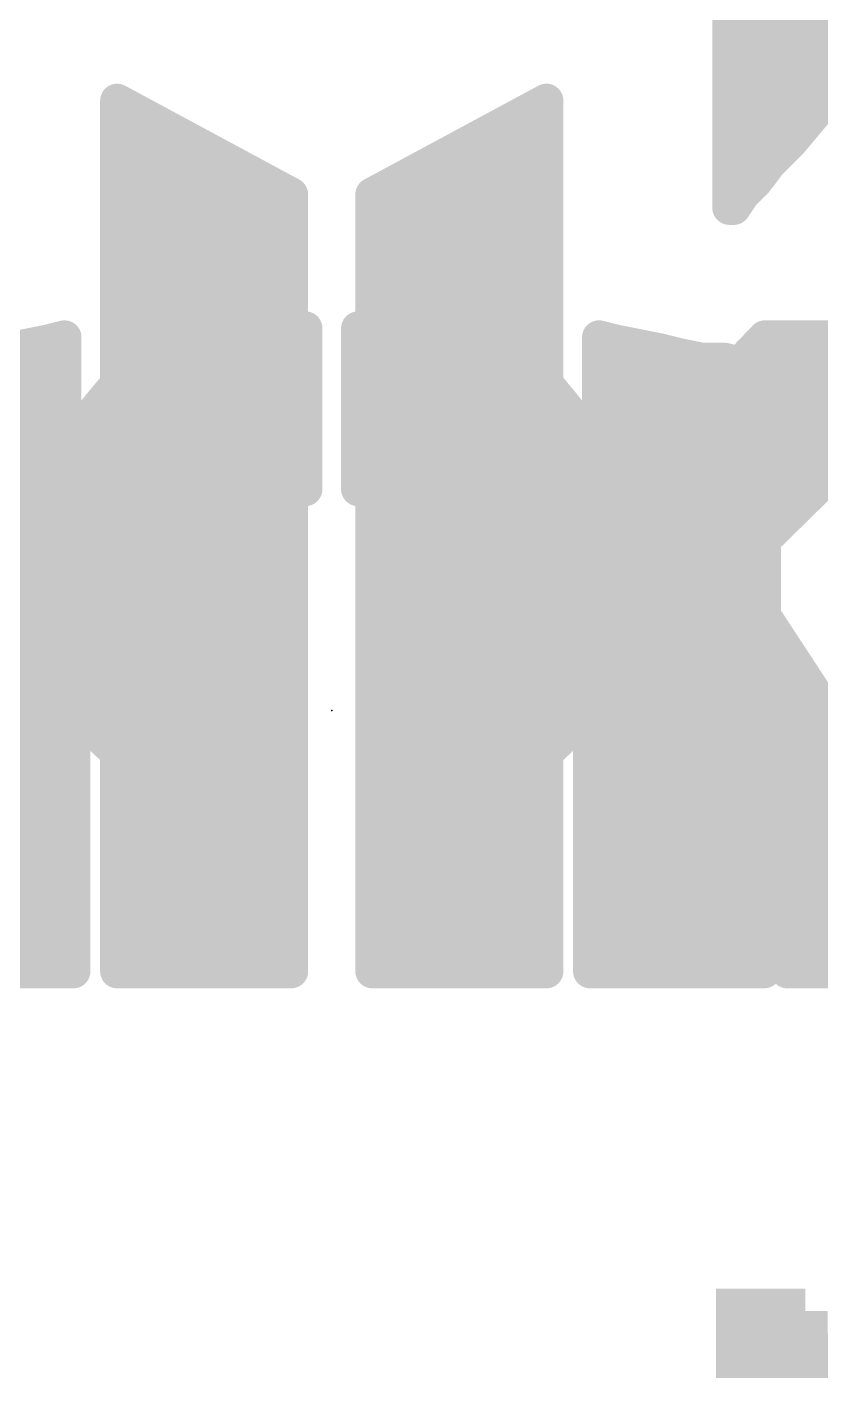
# Model space of a CAD drawing. Extents: x -34 to 73, y -13 to 26.
# Drawn here: x 12.017 to 13.796, y 19.759 to 22.785 of the extents above; entities that cross this region are included whole.
import ezdxf

# ---------------------------------------------------------------- set-up
doc = ezdxf.new("R2010")
doc.units = 0
for name, color, linetype in [('21', 41, 'CONTINUOUS'), ('22', 40, 'CONTINUOUS'), ('23', 53, 'CONTINUOUS'), ('24', 53, 'CONTINUOUS')]:
    doc.layers.add(name, color=color, linetype=linetype)

# ---------------------------------------------------------------- blocks, each defined once
blk = doc.blocks.new('RECT')
blk.add_solid([(-0.5, -0.5), (0.5, -0.5), (-0.5, 0.5), (0.5, 0.5)])

msp = doc.modelspace()

# ---------------------------------------------------------------- linework, layer by layer
at = {"layer": '21', "const_width": 0.0762}
for points in [[(13.591, 23.6594), (13.591, 22.3795)], [(13.591, 22.7838), (13.9554, 22.7838)], [(13.591, 22.7076), (13.8825, 22.7076)], [(13.591, 22.6314), (13.823, 22.6314)], [(13.781, 22.5894), (13.841, 22.6495)], [(12.791, 22.4094), (13.181, 22.6195)], [(13.181, 22.6195), (13.181, 21.5795)], [(13.731, 22.5295), (13.781, 22.5894)], [(13.0617, 22.5552), (13.181, 22.5552)], [(13.591, 22.5552), (13.7525, 22.5552)], [(13.681, 22.4794), (13.731, 22.5295)], [(12.9202, 22.479), (13.181, 22.479)], [(13.591, 22.479), (13.6807, 22.479)], [(13.651, 22.4395), (13.681, 22.4794)], [(13.621, 22.4094), (13.651, 22.4395)], [(12.791, 20.6695), (12.791, 22.4094)], [(12.791, 22.4028), (13.181, 22.4028)], [(13.591, 22.4028), (13.6166, 22.4028)], [(13.601, 22.3795), (13.621, 22.4094)], [(13.591, 22.3795), (13.601, 22.3795)], [(12.791, 22.3266), (13.181, 22.3266)], [(12.791, 22.2504), (13.181, 22.2504)], [(12.791, 22.1742), (13.181, 22.1742)], [(12.411, 22.0995), (12.481, 22.1195)], [(12.481, 22.1195), (12.621, 22.1195)], [(12.621, 22.1195), (12.631, 22.1095)], [(12.061, 22.0795), (12.101, 22.0894)], [(12.101, 22.0894), (12.101, 21.8194)], [(12.351, 22.0795), (12.411, 22.0995)], [(12.4067, 22.098), (12.641, 22.098)], [(12.631, 22.1095), (12.641, 22.1095)], [(12.641, 22.1095), (12.641, 21.7494)], [(12.791, 22.098), (13.181, 22.098)], [(13.181, 21.5795), (13.671, 22.0894)], [(14.131, 22.0894), (13.601, 21.5694)], [(13.671, 22.0894), (14.131, 22.0894)], [(11.961, 22.0595), (12.061, 22.0795)], [(12.281, 22.0395), (12.351, 22.0795)], [(11.7428, 22.0218), (12.101, 22.0218)], [(12.231, 21.9994), (12.281, 22.0395)], [(12.2589, 22.0218), (12.641, 22.0218)], [(12.791, 22.0218), (13.181, 22.0218)], [(13.606, 22.0218), (14.0621, 22.0218)], [(12.181, 21.9395), (12.231, 21.9994)], [(11.731, 21.9456), (12.101, 21.9456)], [(12.141, 21.8895), (12.181, 21.9395)], [(12.1861, 21.9456), (12.641, 21.9456)], [(12.791, 21.9456), (13.181, 21.9456)], [(13.5328, 21.9456), (13.9844, 21.9456)], [(12.101, 21.8194), (12.141, 21.8895)], [(11.731, 21.8694), (12.101, 21.8694)], [(12.1295, 21.8694), (12.641, 21.8694)], [(12.791, 21.8694), (13.181, 21.8694)], [(13.4596, 21.8694), (13.9067, 21.8694)], [(11.731, 21.7932), (12.641, 21.7932)], [(12.791, 21.7932), (13.181, 21.7932)], [(13.3864, 21.7932), (13.8291, 21.7932)], [(12.401, 21.7494), (12.321, 21.7294)], [(12.501, 21.7595), (12.401, 21.7494)], [(12.611, 21.7595), (12.501, 21.7595)], [(12.631, 21.7494), (12.611, 21.7595)], [(12.641, 21.7494), (12.631, 21.7494)], [(12.321, 21.7294), (12.251, 21.6895)], [(11.731, 21.717), (12.2992, 21.717)], [(12.251, 21.6895), (12.201, 21.6295)], [(12.791, 21.717), (13.181, 21.717)], [(13.3132, 21.717), (13.7514, 21.717)], [(11.731, 21.6408), (12.2105, 21.6408)], [(12.201, 21.6295), (12.161, 21.5595)], [(12.791, 21.6408), (13.181, 21.6408)], [(13.2399, 21.6408), (13.6737, 21.6408)], [(13.601, 21.5694), (14.191, 20.6695)], [(11.731, 21.5646), (12.1639, 21.5646)], [(12.161, 21.5595), (12.141, 21.4895)], [(12.791, 21.5646), (13.6042, 21.5646)], [(11.731, 21.4884), (12.1408, 21.4884)], [(12.141, 21.4895), (12.121, 21.3995)], [(12.791, 21.4884), (13.6541, 21.4884)], [(11.731, 21.4122), (12.1238, 21.4122)], [(12.121, 21.3995), (12.121, 20.6695)], [(12.791, 21.4122), (13.7041, 21.4122)], [(11.731, 21.336), (12.121, 21.336)], [(12.791, 21.336), (13.754, 21.336)], [(13.331, 21.2995), (13.181, 21.1594)], [(13.721, 20.6695), (13.331, 21.2995)], [(11.731, 21.2598), (12.121, 21.2598)], [(12.791, 21.2598), (13.2885, 21.2598)], [(13.3555, 21.2598), (13.804, 21.2598)], [(11.731, 21.1836), (12.121, 21.1836)], [(12.791, 21.1836), (13.2069, 21.1836)], [(13.4027, 21.1836), (13.8539, 21.1836)], [(13.181, 21.1594), (13.181, 20.6695)], [(11.731, 21.1074), (12.121, 21.1074)], [(12.791, 21.1074), (13.181, 21.1074)], [(13.4499, 21.1074), (13.9039, 21.1074)], [(11.731, 21.0312), (12.121, 21.0312)], [(12.791, 21.0312), (13.181, 21.0312)], [(13.4971, 21.0312), (13.9539, 21.0312)], [(11.731, 20.955), (12.121, 20.955)], [(12.791, 20.955), (13.181, 20.955)], [(13.5442, 20.955), (14.0038, 20.955)], [(11.731, 20.8788), (12.121, 20.8788)], [(12.791, 20.8788), (13.181, 20.8788)], [(13.5914, 20.8788), (14.0538, 20.8788)], [(11.731, 20.8026), (12.121, 20.8026)], [(12.791, 20.8026), (13.181, 20.8026)], [(13.6386, 20.8026), (14.1037, 20.8026)], [(11.731, 20.7264), (12.121, 20.7264)], [(12.791, 20.7264), (13.181, 20.7264)], [(13.6857, 20.7264), (14.1537, 20.7264)], [(12.121, 20.6695), (11.731, 20.6695)], [(13.181, 20.6695), (12.791, 20.6695)], [(14.191, 20.6695), (13.721, 20.6695)]]:
    msp.add_lwpolyline(points, dxfattribs=at)
at = {"layer": '21', "const_width": 0.0381}
for points in [[(13.591, 22.8028, 1), (13.591, 22.7647)], [(13.591, 22.7266, 1), (13.591, 22.6885)], [(13.591, 22.6505, 1), (13.591, 22.6124)], [(13.2001, 22.6195, 1), (13.162, 22.6195)], [(13.19, 22.6027, 1), (13.172, 22.6362)], [(13.7675, 22.6029, 1), (13.7945, 22.576)], [(13.7956, 22.5773, 1), (13.7664, 22.6016)], [(13.0617, 22.5743, 1), (13.0617, 22.5362)], [(13.181, 22.5362, 1), (13.181, 22.5743)], [(13.591, 22.5743, 1), (13.591, 22.5362)], [(13.7525, 22.5362, 1), (13.7525, 22.5743)], [(13.7164, 22.5416, 1), (13.7456, 22.5173)], [(13.7445, 22.516, 1), (13.7175, 22.5429)], [(12.9202, 22.4981, 1), (12.9202, 22.46)], [(13.181, 22.46, 1), (13.181, 22.4981)], [(13.591, 22.4981, 1), (13.591, 22.46)], [(13.6962, 22.468, 1), (13.6658, 22.4909)], [(13.6807, 22.46, 1), (13.6807, 22.4981)], [(13.6675, 22.4929, 1), (13.6945, 22.466)], [(13.6358, 22.4509, 1), (13.6662, 22.428)], [(13.6645, 22.426, 1), (13.6375, 22.4529)], [(12.782, 22.4262, 1), (12.8, 22.3927)], [(12.791, 22.4219, 1), (12.791, 22.3838)], [(12.8101, 22.4094, 1), (12.772, 22.4094)], [(13.181, 22.3838, 1), (13.181, 22.4219)], [(13.591, 22.4219, 1), (13.591, 22.3838)], [(13.6075, 22.4229, 1), (13.6345, 22.396)], [(13.6369, 22.3989, 1), (13.6051, 22.42)], [(13.6166, 22.3838, 1), (13.6166, 22.4219)], [(13.591, 22.3985, 1), (13.591, 22.3604)], [(13.572, 22.3795, 1), (13.6101, 22.3795)], [(13.5851, 22.39, 1), (13.6169, 22.3689)], [(13.601, 22.3604, 1), (13.601, 22.3985)], [(12.791, 22.3457, 1), (12.791, 22.3076)], [(13.181, 22.3076, 1), (13.181, 22.3457)], [(12.791, 22.2695, 1), (12.791, 22.2314)], [(13.181, 22.2314, 1), (13.181, 22.2695)], [(12.791, 22.1933, 1), (12.791, 22.1552)], [(13.181, 22.1552, 1), (13.181, 22.1933)], [(12.481, 22.1385, 1), (12.481, 22.1004)], [(12.4862, 22.1011, 1), (12.4758, 22.1378)], [(12.6345, 22.1329, 1), (12.6075, 22.106)], [(12.621, 22.1004, 1), (12.621, 22.1385)], [(12.1201, 22.0894, 1), (12.082, 22.0894)], [(12.1056, 22.071, 1), (12.0964, 22.1079)], [(12.4067, 22.1171, 1), (12.4067, 22.079)], [(12.4058, 22.1178, 1), (12.4162, 22.0811)], [(12.417, 22.0814, 1), (12.405, 22.1175)], [(12.631, 22.1285, 1), (12.631, 22.0904)], [(12.6175, 22.096, 1), (12.6445, 22.1229)], [(12.6601, 22.1095, 1), (12.622, 22.1095)], [(12.641, 22.0904, 1), (12.641, 22.1285)], [(12.641, 22.079, 1), (12.641, 22.1171)], [(12.791, 22.1171, 1), (12.791, 22.079)], [(13.181, 22.079, 1), (13.181, 22.1171)], [(13.671, 22.1085, 1), (13.671, 22.0704)], [(13.6847, 22.0763, 1), (13.6573, 22.1026)], [(12.0564, 22.0979, 1), (12.0656, 22.061)], [(12.0647, 22.0608, 1), (12.0573, 22.0981)], [(12.345, 22.0975, 1), (12.357, 22.0614)], [(12.3605, 22.0629, 1), (12.3415, 22.096)], [(12.101, 22.0028, 1), (12.101, 22.0409)], [(12.2589, 22.0409, 1), (12.2589, 22.0028)], [(12.2715, 22.056, 1), (12.2905, 22.0229)], [(12.2929, 22.0246, 1), (12.2691, 22.0543)], [(12.641, 22.0028, 1), (12.641, 22.0409)], [(12.791, 22.0409, 1), (12.791, 22.0028)], [(13.181, 22.0028, 1), (13.181, 22.0409)], [(13.606, 22.0409, 1), (13.606, 22.0028)], [(12.2191, 22.0143, 1), (12.2429, 21.9846)], [(12.2456, 21.9873, 1), (12.2164, 22.0116)], [(12.101, 21.9266, 1), (12.101, 21.9647)], [(12.1664, 21.9516, 1), (12.1956, 21.9273)], [(12.1959, 21.9275, 1), (12.1661, 21.9514)], [(12.1861, 21.9647, 1), (12.1861, 21.9266)], [(12.641, 21.9266, 1), (12.641, 21.9647)], [(12.791, 21.9647, 1), (12.791, 21.9266)], [(13.181, 21.9266, 1), (13.181, 21.9647)], [(13.5328, 21.9647, 1), (13.5328, 21.9266)], [(12.101, 21.8504, 1), (12.101, 21.8885)], [(12.1295, 21.8885, 1), (12.1295, 21.8504)], [(12.1261, 21.9014, 1), (12.1559, 21.8775)], [(12.1575, 21.88, 1), (12.1245, 21.8989)], [(12.641, 21.8504, 1), (12.641, 21.8885)], [(12.791, 21.8885, 1), (12.791, 21.8504)], [(13.181, 21.8504, 1), (13.181, 21.8885)], [(13.4596, 21.8885, 1), (13.4596, 21.8504)], [(12.0845, 21.8289, 1), (12.1175, 21.81)], [(12.082, 21.8194, 1), (12.1201, 21.8194)], [(12.641, 21.7742, 1), (12.641, 21.8123)], [(12.791, 21.8123, 1), (12.791, 21.7742)], [(13.181, 21.7742, 1), (13.181, 21.8123)], [(13.3864, 21.8123, 1), (13.3864, 21.7742)], [(12.3991, 21.7684, 1), (12.4029, 21.7305)], [(12.4056, 21.731, 1), (12.3964, 21.7679)], [(12.501, 21.7785, 1), (12.501, 21.7404)], [(12.5029, 21.7405, 1), (12.4991, 21.7784)], [(12.6195, 21.7765, 1), (12.6025, 21.7424)], [(12.611, 21.7404, 1), (12.611, 21.7785)], [(12.631, 21.7685, 1), (12.631, 21.7304)], [(12.641, 21.7304, 1), (12.641, 21.7685)], [(12.3164, 21.7479, 1), (12.3256, 21.711)], [(12.3305, 21.7129, 1), (12.3115, 21.746)], [(12.622, 21.7494, 1), (12.6601, 21.7494)], [(12.6225, 21.7324, 1), (12.6395, 21.7665)], [(12.2656, 21.6773, 1), (12.2364, 21.7016)], [(12.2992, 21.698, 1), (12.2992, 21.7361)], [(12.791, 21.7361, 1), (12.791, 21.698)], [(13.181, 21.698, 1), (13.181, 21.7361)], [(13.3132, 21.7361, 1), (13.3132, 21.698)], [(13.7514, 21.698, 1), (13.7514, 21.7361)], [(12.2415, 21.706, 1), (12.2605, 21.6729)], [(12.2175, 21.62, 1), (12.1845, 21.6389)], [(12.2105, 21.6218, 1), (12.2105, 21.6599)], [(12.791, 21.6599, 1), (12.791, 21.6218)], [(13.181, 21.6218, 1), (13.181, 21.6599)], [(13.2399, 21.6599, 1), (13.2399, 21.6218)], [(13.6737, 21.6218, 1), (13.6737, 21.6599)], [(12.1864, 21.6416, 1), (12.2156, 21.6173)], [(13.1673, 21.5926, 1), (13.1947, 21.5663)], [(13.6169, 21.5799, 1), (13.5851, 21.559)], [(12.1445, 21.5689, 1), (12.1775, 21.55)], [(12.1793, 21.5542, 1), (12.1427, 21.5647)], [(12.1639, 21.5456, 1), (12.1639, 21.5837)], [(12.791, 21.5837, 1), (12.791, 21.5456)], [(13.162, 21.5795, 1), (13.2001, 21.5795)], [(13.5877, 21.583, 1), (13.6143, 21.5559)], [(13.6042, 21.5456, 1), (13.6042, 21.5837)], [(12.1596, 21.4853, 1), (12.1224, 21.4936)], [(12.1408, 21.4694, 1), (12.1408, 21.5075)], [(12.791, 21.5075, 1), (12.791, 21.4694)], [(13.6541, 21.4694, 1), (13.6541, 21.5075)], [(12.1227, 21.4947, 1), (12.1593, 21.4842)], [(12.1401, 21.3995, 1), (12.102, 21.3995)], [(12.1238, 21.3932, 1), (12.1238, 21.4313)], [(12.791, 21.4313, 1), (12.791, 21.3932)], [(13.7041, 21.3932, 1), (13.7041, 21.4313)], [(12.1024, 21.4036, 1), (12.1396, 21.3953)], [(12.121, 21.317, 1), (12.121, 21.3551)], [(12.791, 21.3551, 1), (12.791, 21.317)], [(13.754, 21.317, 1), (13.754, 21.3551)], [(13.3472, 21.3095, 1), (13.3148, 21.2894)], [(13.344, 21.2855, 1), (13.318, 21.3134)], [(12.121, 21.2408, 1), (12.121, 21.2789)], [(12.791, 21.2789, 1), (12.791, 21.2408)], [(13.2885, 21.2408, 1), (13.2885, 21.2789)], [(13.3555, 21.2789, 1), (13.3555, 21.2408)], [(13.804, 21.2408, 1), (13.804, 21.2789)], [(12.121, 21.1646, 1), (12.121, 21.2027)], [(12.791, 21.2027, 1), (12.791, 21.1646)], [(13.2069, 21.1646, 1), (13.2069, 21.2027)], [(13.4027, 21.2027, 1), (13.4027, 21.1646)], [(13.168, 21.1734, 1), (13.194, 21.1455)], [(13.2001, 21.1594, 1), (13.162, 21.1594)], [(12.121, 21.0884, 1), (12.121, 21.1265)], [(12.791, 21.1265, 1), (12.791, 21.0884)], [(13.181, 21.0884, 1), (13.181, 21.1265)], [(13.4499, 21.1265, 1), (13.4499, 21.0884)], [(12.121, 21.0122, 1), (12.121, 21.0503)], [(12.791, 21.0503, 1), (12.791, 21.0122)], [(13.181, 21.0122, 1), (13.181, 21.0503)], [(13.4971, 21.0503, 1), (13.4971, 21.0122)], [(12.121, 20.936, 1), (12.121, 20.9741)], [(12.791, 20.9741, 1), (12.791, 20.936)], [(13.181, 20.936, 1), (13.181, 20.9741)], [(13.5442, 20.9741, 1), (13.5442, 20.936)], [(12.121, 20.8598, 1), (12.121, 20.8979)], [(12.791, 20.8979, 1), (12.791, 20.8598)], [(13.181, 20.8598, 1), (13.181, 20.8979)], [(13.5914, 20.8979, 1), (13.5914, 20.8598)], [(12.121, 20.7836, 1), (12.121, 20.8217)], [(12.791, 20.8217, 1), (12.791, 20.7836)], [(13.181, 20.7836, 1), (13.181, 20.8217)], [(13.6386, 20.8217, 1), (13.6386, 20.7836)], [(12.121, 20.7074, 1), (12.121, 20.7455)], [(12.791, 20.7455, 1), (12.791, 20.7074)], [(13.181, 20.7074, 1), (13.181, 20.7455)], [(13.6857, 20.7455, 1), (13.6857, 20.7074)], [(12.121, 20.6504, 1), (12.121, 20.6885)], [(12.791, 20.6885, 1), (12.791, 20.6504)], [(13.181, 20.6504, 1), (13.181, 20.6885)], [(13.721, 20.6885, 1), (13.721, 20.6504)], [(13.7048, 20.6594, 1), (13.7372, 20.6795)], [(12.102, 20.6695, 1), (12.1401, 20.6695)], [(12.772, 20.6695, 1), (12.8101, 20.6695)], [(13.162, 20.6695, 1), (13.2001, 20.6695)]]:
    msp.add_lwpolyline(points, format="xyb", dxfattribs=at)
at = {"layer": '22', "const_width": 0.0762}
for points in [[(12.609, 22.4094), (12.219, 22.6195)], [(12.219, 22.6195), (12.219, 21.5795)], [(12.219, 22.5552), (12.3383, 22.5552)], [(12.219, 22.479), (12.4798, 22.479)], [(12.219, 22.4028), (12.609, 22.4028)], [(12.609, 20.6695), (12.609, 22.4094)], [(12.219, 22.3266), (12.609, 22.3266)], [(12.219, 22.2504), (12.609, 22.2504)], [(12.219, 22.1742), (12.609, 22.1742)], [(12.779, 22.1195), (12.769, 22.1095)], [(12.919, 22.1195), (12.779, 22.1195)], [(12.989, 22.0995), (12.919, 22.1195)], [(12.219, 21.5795), (11.729, 22.0894)], [(12.219, 22.098), (12.609, 22.098)], [(12.769, 22.1095), (12.759, 22.1095)], [(12.759, 22.1095), (12.759, 21.7494)], [(12.759, 22.098), (12.9934, 22.098)], [(13.049, 22.0795), (12.989, 22.0995)], [(13.339, 22.0795), (13.299, 22.0894)], [(13.299, 22.0894), (13.299, 21.8194)], [(13.119, 22.0395), (13.049, 22.0795)], [(13.439, 22.0595), (13.339, 22.0795)], [(13.479, 22.0495), (13.439, 22.0595)], [(12.219, 22.0218), (12.609, 22.0218)], [(12.759, 22.0218), (13.1411, 22.0218)], [(13.169, 21.9994), (13.119, 22.0395)], [(13.299, 22.0218), (13.6573, 22.0218)], [(13.529, 22.0395), (13.479, 22.0495)], [(13.579, 22.0395), (13.529, 22.0395)], [(13.619, 22.0295), (13.579, 22.0395)], [(13.669, 22.0195), (13.619, 22.0295)], [(13.219, 21.9395), (13.169, 21.9994)], [(13.669, 20.6695), (13.669, 22.0195)], [(12.219, 21.9456), (12.609, 21.9456)], [(12.759, 21.9456), (13.2139, 21.9456)], [(13.259, 21.8895), (13.219, 21.9395)], [(13.299, 21.9456), (13.669, 21.9456)], [(13.299, 21.8194), (13.259, 21.8895)], [(12.219, 21.8694), (12.609, 21.8694)], [(12.759, 21.8694), (13.2705, 21.8694)], [(13.299, 21.8694), (13.669, 21.8694)], [(11.5709, 21.7932), (12.0136, 21.7932)], [(12.219, 21.7932), (12.609, 21.7932)], [(12.759, 21.7932), (13.669, 21.7932)], [(12.759, 21.7494), (12.769, 21.7494)], [(12.769, 21.7494), (12.789, 21.7595)], [(12.789, 21.7595), (12.899, 21.7595)], [(12.899, 21.7595), (12.999, 21.7494)], [(12.999, 21.7494), (13.079, 21.7294)], [(13.079, 21.7294), (13.149, 21.6895)], [(11.6486, 21.717), (12.0868, 21.717)], [(12.219, 21.717), (12.609, 21.717)], [(13.1008, 21.717), (13.669, 21.717)], [(13.149, 21.6895), (13.199, 21.6295)], [(11.7263, 21.6408), (12.1601, 21.6408)], [(12.219, 21.6408), (12.609, 21.6408)], [(13.1895, 21.6408), (13.669, 21.6408)], [(13.199, 21.6295), (13.239, 21.5595)], [(11.7958, 21.5646), (12.609, 21.5646)], [(13.2361, 21.5646), (13.669, 21.5646)], [(13.239, 21.5595), (13.259, 21.4895)], [(11.7459, 21.4884), (12.609, 21.4884)], [(13.259, 21.4895), (13.279, 21.3995)], [(13.2592, 21.4884), (13.669, 21.4884)], [(11.6959, 21.4122), (12.609, 21.4122)], [(13.2762, 21.4122), (13.669, 21.4122)], [(13.279, 21.3995), (13.279, 20.6695)], [(11.646, 21.336), (12.609, 21.336)], [(13.279, 21.336), (13.669, 21.336)], [(11.679, 20.6695), (12.069, 21.2995)], [(12.069, 21.2995), (12.219, 21.1594)], [(11.596, 21.2598), (12.0445, 21.2598)], [(12.1115, 21.2598), (12.609, 21.2598)], [(13.279, 21.2598), (13.669, 21.2598)], [(11.5461, 21.1836), (11.9973, 21.1836)], [(12.1931, 21.1836), (12.609, 21.1836)], [(13.279, 21.1836), (13.669, 21.1836)], [(12.219, 21.1594), (12.219, 20.6695)], [(12.219, 21.1074), (12.609, 21.1074)], [(13.279, 21.1074), (13.669, 21.1074)], [(12.219, 21.0312), (12.609, 21.0312)], [(13.279, 21.0312), (13.669, 21.0312)], [(12.219, 20.955), (12.609, 20.955)], [(13.279, 20.955), (13.669, 20.955)], [(12.219, 20.8788), (12.609, 20.8788)], [(13.279, 20.8788), (13.669, 20.8788)], [(12.219, 20.8026), (12.609, 20.8026)], [(13.279, 20.8026), (13.669, 20.8026)], [(12.219, 20.7264), (12.609, 20.7264)], [(13.279, 20.7264), (13.669, 20.7264)], [(12.219, 20.6695), (12.609, 20.6695)], [(13.279, 20.6695), (13.669, 20.6695)]]:
    msp.add_lwpolyline(points, dxfattribs=at)
at = {"layer": '22', "const_width": 0.0381}
for points in [[(12.2381, 22.6195, 1), (12.2, 22.6195)], [(12.228, 22.6362, 1), (12.21, 22.6027)], [(12.219, 22.5743, 1), (12.219, 22.5362)], [(12.3383, 22.5362, 1), (12.3383, 22.5743)], [(12.219, 22.4981, 1), (12.219, 22.46)], [(12.4798, 22.46, 1), (12.4798, 22.4981)], [(12.219, 22.4219, 1), (12.219, 22.3838)], [(12.628, 22.4094, 1), (12.5899, 22.4094)], [(12.6, 22.3927, 1), (12.618, 22.4262)], [(12.609, 22.3838, 1), (12.609, 22.4219)], [(12.219, 22.3457, 1), (12.219, 22.3076)], [(12.609, 22.3076, 1), (12.609, 22.3457)], [(12.219, 22.2695, 1), (12.219, 22.2314)], [(12.609, 22.2314, 1), (12.609, 22.2695)], [(12.219, 22.1933, 1), (12.219, 22.1552)], [(12.609, 22.1552, 1), (12.609, 22.1933)], [(12.779, 22.1385, 1), (12.779, 22.1004)], [(12.7925, 22.106, 1), (12.7655, 22.1329)], [(12.9242, 22.1378, 1), (12.9138, 22.1011)], [(12.919, 22.1004, 1), (12.919, 22.1385)], [(12.219, 22.1171, 1), (12.219, 22.079)], [(12.609, 22.079, 1), (12.609, 22.1171)], [(12.759, 22.1285, 1), (12.759, 22.0904)], [(12.759, 22.1171, 1), (12.759, 22.079)], [(12.7781, 22.1095, 1), (12.74, 22.1095)], [(12.7555, 22.1229, 1), (12.7825, 22.096)], [(12.769, 22.0904, 1), (12.769, 22.1285)], [(12.995, 22.1175, 1), (12.983, 22.0814)], [(12.9838, 22.0811, 1), (12.9942, 22.1178)], [(12.9934, 22.079, 1), (12.9934, 22.1171)], [(13.3036, 22.1079, 1), (13.2944, 22.071)], [(13.3181, 22.0894, 1), (13.28, 22.0894)], [(13.0585, 22.096, 1), (13.0395, 22.0629)], [(13.043, 22.0614, 1), (13.055, 22.0975)], [(13.3427, 22.0981, 1), (13.3353, 22.0608)], [(13.3344, 22.061, 1), (13.3436, 22.0979)], [(13.4436, 22.0779, 1), (13.4344, 22.041)], [(13.4353, 22.0408, 1), (13.4427, 22.0781)], [(12.219, 22.0409, 1), (12.219, 22.0028)], [(12.609, 22.0028, 1), (12.609, 22.0409)], [(12.759, 22.0409, 1), (12.759, 22.0028)], [(13.1309, 22.0543, 1), (13.1071, 22.0246)], [(13.1095, 22.0229, 1), (13.1285, 22.056)], [(13.1411, 22.0028, 1), (13.1411, 22.0409)], [(13.299, 22.0409, 1), (13.299, 22.0028)], [(13.4827, 22.0681, 1), (13.4753, 22.0308)], [(13.4744, 22.031, 1), (13.4836, 22.0679)], [(13.529, 22.0585, 1), (13.529, 22.0204)], [(13.5253, 22.0208, 1), (13.5327, 22.0581)], [(13.5836, 22.0579, 1), (13.5744, 22.021)], [(13.579, 22.0204, 1), (13.579, 22.0585)], [(13.6227, 22.0481, 1), (13.6153, 22.0108)], [(13.6144, 22.011, 1), (13.6236, 22.0479)], [(13.6573, 22.0028, 1), (13.6573, 22.0409)], [(13.1836, 22.0116, 1), (13.1544, 21.9873)], [(13.1571, 21.9846, 1), (13.1809, 22.0143)], [(13.6881, 22.0195, 1), (13.65, 22.0195)], [(13.6653, 22.0008, 1), (13.6727, 22.0381)], [(12.219, 21.9647, 1), (12.219, 21.9266)], [(12.609, 21.9266, 1), (12.609, 21.9647)], [(12.759, 21.9647, 1), (12.759, 21.9266)], [(13.2339, 21.9514, 1), (13.2041, 21.9275)], [(13.2044, 21.9273, 1), (13.2336, 21.9516)], [(13.2139, 21.9266, 1), (13.2139, 21.9647)], [(13.299, 21.9647, 1), (13.299, 21.9266)], [(13.669, 21.9266, 1), (13.669, 21.9647)], [(12.219, 21.8885, 1), (12.219, 21.8504)], [(12.609, 21.8504, 1), (12.609, 21.8885)], [(12.759, 21.8885, 1), (12.759, 21.8504)], [(13.2755, 21.8989, 1), (13.2425, 21.88)], [(13.2441, 21.8775, 1), (13.2739, 21.9014)], [(13.2705, 21.8504, 1), (13.2705, 21.8885)], [(13.299, 21.8885, 1), (13.299, 21.8504)], [(13.669, 21.8504, 1), (13.669, 21.8885)], [(13.2825, 21.81, 1), (13.3155, 21.8289)], [(12.0136, 21.7742, 1), (12.0136, 21.8123)], [(12.219, 21.8123, 1), (12.219, 21.7742)], [(12.609, 21.7742, 1), (12.609, 21.8123)], [(12.759, 21.8123, 1), (12.759, 21.7742)], [(13.28, 21.8194, 1), (13.3181, 21.8194)], [(13.669, 21.7742, 1), (13.669, 21.8123)], [(12.759, 21.7685, 1), (12.759, 21.7304)], [(12.769, 21.7304, 1), (12.769, 21.7685)], [(12.789, 21.7785, 1), (12.789, 21.7404)], [(12.7975, 21.7424, 1), (12.7805, 21.7765)], [(12.9009, 21.7784, 1), (12.8971, 21.7405)], [(12.899, 21.7404, 1), (12.899, 21.7785)], [(13.0036, 21.7679, 1), (12.9944, 21.731)], [(12.9971, 21.7305, 1), (13.0009, 21.7684)], [(12.74, 21.7494, 1), (12.7781, 21.7494)], [(12.7605, 21.7665, 1), (12.7775, 21.7324)], [(13.0885, 21.746, 1), (13.0695, 21.7129)], [(13.0744, 21.711, 1), (13.0836, 21.7479)], [(12.0868, 21.698, 1), (12.0868, 21.7361)], [(12.219, 21.7361, 1), (12.219, 21.698)], [(12.609, 21.698, 1), (12.609, 21.7361)], [(13.1008, 21.7361, 1), (13.1008, 21.698)], [(13.1636, 21.7016, 1), (13.1344, 21.6773)], [(13.669, 21.698, 1), (13.669, 21.7361)], [(13.1395, 21.6729, 1), (13.1585, 21.706)], [(12.1601, 21.6218, 1), (12.1601, 21.6599)], [(12.219, 21.6599, 1), (12.219, 21.6218)], [(12.609, 21.6218, 1), (12.609, 21.6599)], [(13.1895, 21.6599, 1), (13.1895, 21.6218)], [(13.2155, 21.6389, 1), (13.1825, 21.62)], [(13.669, 21.6218, 1), (13.669, 21.6599)], [(13.1844, 21.6173, 1), (13.2136, 21.6416)], [(12.2053, 21.5663, 1), (12.2327, 21.5926)], [(12.2, 21.5795, 1), (12.2381, 21.5795)], [(12.609, 21.5456, 1), (12.609, 21.5837)], [(13.2361, 21.5837, 1), (13.2361, 21.5456)], [(13.2573, 21.5647, 1), (13.2207, 21.5542)], [(13.2225, 21.55, 1), (13.2555, 21.5689)], [(13.669, 21.5456, 1), (13.669, 21.5837)], [(12.609, 21.4694, 1), (12.609, 21.5075)], [(13.2776, 21.4936, 1), (13.2404, 21.4853)], [(13.2592, 21.5075, 1), (13.2592, 21.4694)], [(13.669, 21.4694, 1), (13.669, 21.5075)], [(13.2407, 21.4842, 1), (13.2773, 21.4947)], [(12.609, 21.3932, 1), (12.609, 21.4313)], [(13.2762, 21.4313, 1), (13.2762, 21.3932)], [(13.298, 21.3995, 1), (13.2599, 21.3995)], [(13.669, 21.3932, 1), (13.669, 21.4313)], [(13.2604, 21.3953, 1), (13.2976, 21.4036)], [(12.609, 21.317, 1), (12.609, 21.3551)], [(13.279, 21.3551, 1), (13.279, 21.317)], [(13.669, 21.317, 1), (13.669, 21.3551)], [(12.082, 21.3134, 1), (12.056, 21.2855)], [(12.0852, 21.2894, 1), (12.0528, 21.3095)], [(12.0445, 21.2408, 1), (12.0445, 21.2789)], [(12.1115, 21.2789, 1), (12.1115, 21.2408)], [(12.609, 21.2408, 1), (12.609, 21.2789)], [(13.279, 21.2789, 1), (13.279, 21.2408)], [(13.669, 21.2408, 1), (13.669, 21.2789)], [(11.9973, 21.1646, 1), (11.9973, 21.2027)], [(12.1931, 21.2027, 1), (12.1931, 21.1646)], [(12.609, 21.1646, 1), (12.609, 21.2027)], [(13.279, 21.2027, 1), (13.279, 21.1646)], [(13.669, 21.1646, 1), (13.669, 21.2027)], [(12.2381, 21.1594, 1), (12.2, 21.1594)], [(12.206, 21.1455, 1), (12.232, 21.1734)], [(12.219, 21.1265, 1), (12.219, 21.0884)], [(12.609, 21.0884, 1), (12.609, 21.1265)], [(13.279, 21.1265, 1), (13.279, 21.0884)], [(13.669, 21.0884, 1), (13.669, 21.1265)], [(12.219, 21.0503, 1), (12.219, 21.0122)], [(12.609, 21.0122, 1), (12.609, 21.0503)], [(13.279, 21.0503, 1), (13.279, 21.0122)], [(13.669, 21.0122, 1), (13.669, 21.0503)], [(12.219, 20.9741, 1), (12.219, 20.936)], [(12.609, 20.936, 1), (12.609, 20.9741)], [(13.279, 20.9741, 1), (13.279, 20.936)], [(13.669, 20.936, 1), (13.669, 20.9741)], [(12.219, 20.8979, 1), (12.219, 20.8598)], [(12.609, 20.8598, 1), (12.609, 20.8979)], [(13.279, 20.8979, 1), (13.279, 20.8598)], [(13.669, 20.8598, 1), (13.669, 20.8979)], [(12.219, 20.8217, 1), (12.219, 20.7836)], [(12.609, 20.7836, 1), (12.609, 20.8217)], [(13.279, 20.8217, 1), (13.279, 20.7836)], [(13.669, 20.7836, 1), (13.669, 20.8217)], [(12.219, 20.7455, 1), (12.219, 20.7074)], [(12.609, 20.7074, 1), (12.609, 20.7455)], [(13.279, 20.7455, 1), (13.279, 20.7074)], [(13.669, 20.7074, 1), (13.669, 20.7455)], [(12.219, 20.6885, 1), (12.219, 20.6504)], [(12.609, 20.6504, 1), (12.609, 20.6885)], [(13.279, 20.6885, 1), (13.279, 20.6504)], [(13.669, 20.6504, 1), (13.669, 20.6885)], [(12.2, 20.6695, 1), (12.2381, 20.6695)], [(12.5899, 20.6695, 1), (12.628, 20.6695)], [(13.2599, 20.6695, 1), (13.298, 20.6695)], [(13.65, 20.6695, 1), (13.6881, 20.6695)]]:
    msp.add_lwpolyline(points, format="xyb", dxfattribs=at)
at = {"layer": '23'}
msp.add_point((12.7, 21.2535), dxfattribs=at)
at = {"layer": '24'}
msp.add_point((12.7, 21.2535), dxfattribs=at)

# ---------------------------------------------------------------- block references
at = {"layer": '21', "yscale": 0.05}
for p, xscale in [((14.0638, 19.8336), 0.65), ((14.0638, 19.7836), 0.75)]:
    msp.add_blockref('RECT', p, dxfattribs=dict(at, xscale=xscale))
at = {"layer": '22', "yscale": 0.05, "rotation": 180}
for p, xscale in [((13.6612, 19.9336), 0.2), ((13.6862, 19.8836), 0.25), ((13.6862, 19.8336), 0.25), ((13.6862, 19.7836), 0.25)]:
    msp.add_blockref('RECT', p, dxfattribs=dict(at, xscale=xscale))

doc.saveas('drawing.dxf')
